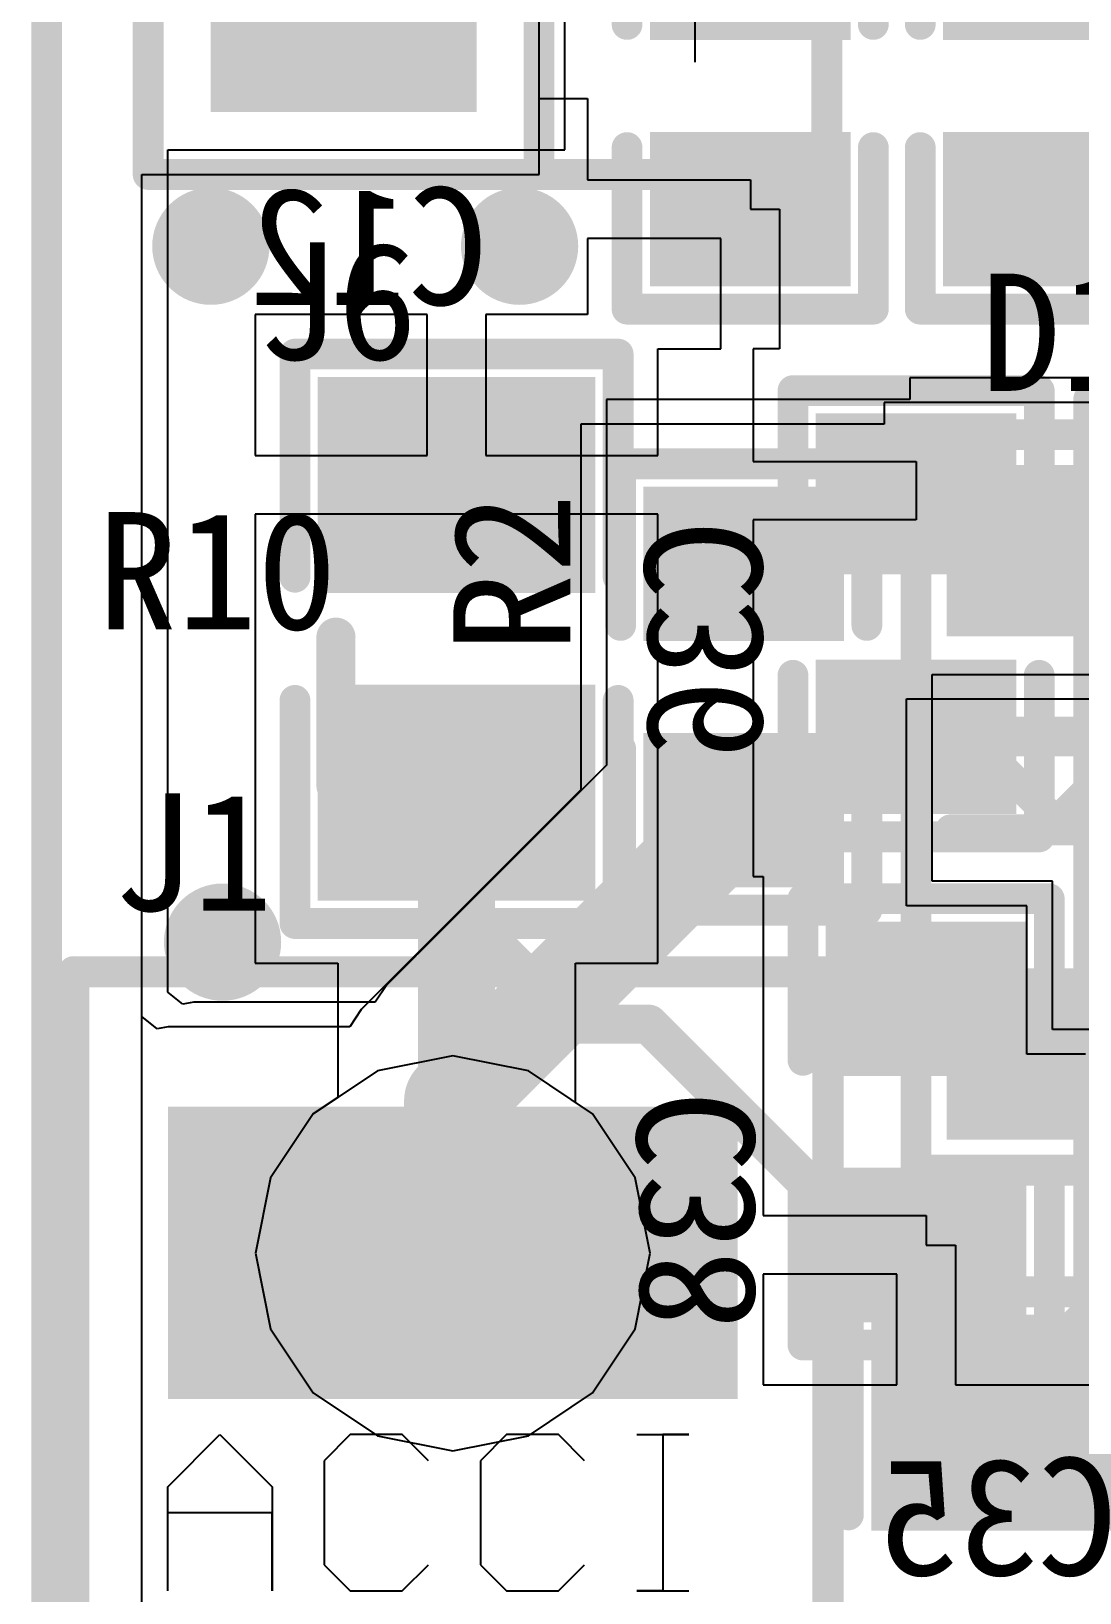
# Model space of a CAD drawing. Header units: millimetres. Extents: x 192 to 285.3, y 128.7 to 184.7.
# Drawn here: x 192 to 198.82, y 164.82 to 174.96 of the extents above; entities that cross this region are included whole.
import ezdxf

# ---------------------------------------------------------------- set-up
doc = ezdxf.new("R2010")
doc.units = ezdxf.units.MM
for name, color, linetype in [('BottomLayer', 5, 'Continuous'), ('BottomOverlay', 54, 'Continuous'), ('BottomPaste', 16, 'Continuous'), ('BottomSolder', 6, 'Continuous'), ('ConnectLayer', 7, 'Continuous'), ('KeepOutLayer', 6, 'Continuous'), ('MidLayer1', 16, 'Continuous'), ('MidLayer2', 76, 'Continuous'), ('MultiLayer', 9, 'Continuous'), ('PadHoleLayer', 156, 'Continuous'), ('TopLayer', 1, 'Continuous'), ('TopOverlay', 2, 'Continuous'), ('TopPaste', 8, 'Continuous'), ('TopSolder', 216, 'Continuous'), ('ViaHoleLayer', 16, 'Continuous')]:
    doc.layers.add(name, color=color, linetype=linetype)

# ---------------------------------------------------------------- blocks, each defined once
blk = doc.blocks.new('SOD_123_29')
at = {"layer": 'TopLayer'}
for points in [[(-2.09, -0.61), (-1.18, -0.61), (-2.09, 0.61), (-1.18, 0.61)], [(1.18, -0.61), (2.09, -0.61), (1.18, 0.61), (2.09, 0.61)]]:
    blk.add_solid(points, dxfattribs=at)
at = {"layer": 'TopOverlay', "const_width": 0.2}
for points in [[(-2.39, 0.91), (2.39, 0.91)], [(-2.39, 0.91), (-2.39, -0.91)], [(2.39, 0.91), (2.39, -0.91)], [(-0.178, 0.686), (-0.178, -0.584)], [(0.457, 0.584), (-0.127, 0)], [(0.457, 0.584), (0.457, -0.61)], [(-0.127, 0), (0.483, -0.61)], [(-2.39, -0.91), (2.39, -0.91)]]:
    blk.add_lwpolyline(points, dxfattribs=at)
at = {"layer": 'TopOverlay', "const_width": 0.1}
for points in [[(-2.44, 0.91, 1), (-2.34, 0.91, 1)], [(-2.44, 0.91, 1), (-2.34, 0.91, 1)], [(2.34, 0.91, 1), (2.44, 0.91, 1)], [(2.34, 0.91, 1), (2.44, 0.91, 1)], [(-0.228, 0.686, 1), (-0.128, 0.686, 1)], [(0.407, 0.584, 1), (0.507, 0.584, 1)], [(0.407, 0.584, 1), (0.507, 0.584, 1)], [(-0.177, 0, 1), (-0.077, 0, 1)], [(-0.177, 0, 1), (-0.077, 0, 1)], [(-0.228, -0.584, 1), (-0.128, -0.584, 1)], [(0.407, -0.61, 1), (0.507, -0.61, 1)], [(0.433, -0.61, 1), (0.533, -0.61, 1)], [(-2.44, -0.91, 1), (-2.34, -0.91, 1)], [(-2.44, -0.91, 1), (-2.34, -0.91, 1)], [(2.34, -0.91, 1), (2.44, -0.91, 1)], [(2.34, -0.91, 1), (2.44, -0.91, 1)]]:
    blk.add_lwpolyline(points, format="xyb", close=True, dxfattribs=at)
at = {"layer": 'TopPaste'}
for points in [[(-2.09, -0.61), (-1.18, -0.61), (-2.09, 0.61), (-1.18, 0.61)], [(1.18, -0.61), (2.09, -0.61), (1.18, 0.61), (2.09, 0.61)]]:
    blk.add_solid(points, dxfattribs=at)
at = {"layer": 'TopSolder'}
for points in [[(-2.192, -0.712), (-1.078, -0.712), (-2.192, 0.712), (-1.078, 0.712)], [(1.078, -0.712), (2.192, -0.712), (1.078, 0.712), (2.192, 0.712)]]:
    blk.add_solid(points, dxfattribs=at)
blk = doc.blocks.new('0805_49')
at = {"layer": 'TopLayer'}
for points in [[(-1.6, -0.8), (-0.4, -0.8), (-1.6, 0.8), (-0.4, 0.8)], [(0.4, -0.8), (1.6, -0.8), (0.4, 0.8), (1.6, 0.8)]]:
    blk.add_solid(points, dxfattribs=at)
at = {"layer": 'TopOverlay', "const_width": 0.2}
for points in [[(-1.85, 1.05), (-1.85, -1.05)], [(-1.85, 1.05), (-0.4, 1.05)], [(0.4, 1.05), (1.85, 1.05)], [(1.85, 1.05), (1.85, -1.05)], [(-1.85, -1.05), (-0.4, -1.05)], [(0.4, -1.05), (1.85, -1.05)]]:
    blk.add_lwpolyline(points, dxfattribs=at)
at = {"layer": 'TopOverlay', "const_width": 0.1}
for points in [[(-1.9, 1.05, 1), (-1.8, 1.05, 1)], [(-1.9, 1.05, 1), (-1.8, 1.05, 1)], [(-0.45, 1.05, 1), (-0.35, 1.05, 1)], [(0.35, 1.05, 1), (0.45, 1.05, 1)], [(1.8, 1.05, 1), (1.9, 1.05, 1)], [(1.8, 1.05, 1), (1.9, 1.05, 1)], [(-1.9, -1.05, 1), (-1.8, -1.05, 1)], [(-1.9, -1.05, 1), (-1.8, -1.05, 1)], [(-0.45, -1.05, 1), (-0.35, -1.05, 1)], [(0.35, -1.05, 1), (0.45, -1.05, 1)], [(1.8, -1.05, 1), (1.9, -1.05, 1)], [(1.8, -1.05, 1), (1.9, -1.05, 1)]]:
    blk.add_lwpolyline(points, format="xyb", close=True, dxfattribs=at)
at = {"layer": 'TopPaste'}
for points in [[(-1.6, -0.8), (-0.4, -0.8), (-1.6, 0.8), (-0.4, 0.8)], [(0.4, -0.8), (1.6, -0.8), (0.4, 0.8), (1.6, 0.8)]]:
    blk.add_solid(points, dxfattribs=at)
at = {"layer": 'TopSolder'}
for points in [[(-1.702, -0.902), (-0.298, -0.902), (-1.702, 0.902), (-0.298, 0.902)], [(0.298, -0.902), (1.702, -0.902), (0.298, 0.902), (1.702, 0.902)]]:
    blk.add_solid(points, dxfattribs=at)
blk = doc.blocks.new('0805_B_77')
at = {"layer": 'BottomLayer'}
for points in [[(-1.6, -0.8), (-0.4, -0.8), (-1.6, 0.8), (-0.4, 0.8)], [(0.4, -0.8), (1.6, -0.8), (0.4, 0.8), (1.6, 0.8)]]:
    blk.add_solid(points, dxfattribs=at)
at = {"layer": 'BottomOverlay', "const_width": 0.2}
for points in [[(-1.85, 1.05), (-1.85, -1.05)], [(-1.85, 1.05), (-0.4, 1.05)], [(0.4, 1.05), (1.85, 1.05)], [(1.85, 1.05), (1.85, -1.05)], [(-1.85, -1.05), (-0.4, -1.05)], [(0.4, -1.05), (1.85, -1.05)]]:
    blk.add_lwpolyline(points, dxfattribs=at)
at = {"layer": 'BottomOverlay', "const_width": 0.1}
for points in [[(-1.9, 1.05, 1), (-1.8, 1.05, 1)], [(-1.9, 1.05, 1), (-1.8, 1.05, 1)], [(-0.45, 1.05, 1), (-0.35, 1.05, 1)], [(0.35, 1.05, 1), (0.45, 1.05, 1)], [(1.8, 1.05, 1), (1.9, 1.05, 1)], [(1.8, 1.05, 1), (1.9, 1.05, 1)], [(-1.9, -1.05, 1), (-1.8, -1.05, 1)], [(-1.9, -1.05, 1), (-1.8, -1.05, 1)], [(-0.45, -1.05, 1), (-0.35, -1.05, 1)], [(0.35, -1.05, 1), (0.45, -1.05, 1)], [(1.8, -1.05, 1), (1.9, -1.05, 1)], [(1.8, -1.05, 1), (1.9, -1.05, 1)]]:
    blk.add_lwpolyline(points, format="xyb", close=True, dxfattribs=at)
at = {"layer": 'BottomPaste'}
for points in [[(-1.6, -0.8), (-0.4, -0.8), (-1.6, 0.8), (-0.4, 0.8)], [(0.4, -0.8), (1.6, -0.8), (0.4, 0.8), (1.6, 0.8)]]:
    blk.add_solid(points, dxfattribs=at)
at = {"layer": 'BottomSolder'}
for points in [[(-1.702, -0.902), (-0.298, -0.902), (-1.702, 0.902), (-0.298, 0.902)], [(0.298, -0.902), (1.702, -0.902), (0.298, 0.902), (1.702, 0.902)]]:
    blk.add_solid(points, dxfattribs=at)
blk = doc.blocks.new('0603_B_88')
at = {"layer": 'BottomLayer'}
for points in [[(-1.2, -0.55), (-0.4, -0.55), (-1.2, 0.55), (-0.4, 0.55)], [(0.4, -0.55), (1.2, -0.55), (0.4, 0.55), (1.2, 0.55)]]:
    blk.add_solid(points, dxfattribs=at)
at = {"layer": 'BottomOverlay', "const_width": 0.2}
for points in [[(-0.4, 0.8), (-1.45, 0.8)], [(-1.45, -0.8), (-1.45, 0.8)], [(1.45, 0.8), (0.4, 0.8)], [(1.45, -0.8), (1.45, 0.8)], [(-0.4, -0.8), (-1.45, -0.8)], [(1.45, -0.8), (0.4, -0.8)]]:
    blk.add_lwpolyline(points, dxfattribs=at)
at = {"layer": 'BottomOverlay', "const_width": 0.1}
for points in [[(-1.5, 0.8, 1), (-1.4, 0.8, 1)], [(-1.5, 0.8, 1), (-1.4, 0.8, 1)], [(-0.45, 0.8, 1), (-0.35, 0.8, 1)], [(0.35, 0.8, 1), (0.45, 0.8, 1)], [(1.4, 0.8, 1), (1.5, 0.8, 1)], [(1.4, 0.8, 1), (1.5, 0.8, 1)], [(-1.5, -0.8, 1), (-1.4, -0.8, 1)], [(-1.5, -0.8, 1), (-1.4, -0.8, 1)], [(-0.45, -0.8, 1), (-0.35, -0.8, 1)], [(0.35, -0.8, 1), (0.45, -0.8, 1)], [(1.4, -0.8, 1), (1.5, -0.8, 1)], [(1.4, -0.8, 1), (1.5, -0.8, 1)]]:
    blk.add_lwpolyline(points, format="xyb", close=True, dxfattribs=at)
at = {"layer": 'BottomPaste'}
for points in [[(-1.2, -0.55), (-0.4, -0.55), (-1.2, 0.55), (-0.4, 0.55)], [(0.4, -0.55), (1.2, -0.55), (0.4, 0.55), (1.2, 0.55)]]:
    blk.add_solid(points, dxfattribs=at)
at = {"layer": 'BottomSolder'}
for points in [[(-1.302, -0.652), (-0.298, -0.652), (-1.302, 0.652), (-0.298, 0.652)], [(0.298, -0.652), (1.302, -0.652), (0.298, 0.652), (1.302, 0.652)]]:
    blk.add_solid(points, dxfattribs=at)
blk = doc.blocks.new('0603_B_91')
at = {"layer": 'BottomLayer'}
for points in [[(-1.2, -0.55), (-0.4, -0.55), (-1.2, 0.55), (-0.4, 0.55)], [(0.4, -0.55), (1.2, -0.55), (0.4, 0.55), (1.2, 0.55)]]:
    blk.add_solid(points, dxfattribs=at)
at = {"layer": 'BottomOverlay', "const_width": 0.2}
for points in [[(-0.4, 0.8), (-1.45, 0.8)], [(-1.45, -0.8), (-1.45, 0.8)], [(1.45, 0.8), (0.4, 0.8)], [(1.45, -0.8), (1.45, 0.8)], [(-0.4, -0.8), (-1.45, -0.8)], [(1.45, -0.8), (0.4, -0.8)]]:
    blk.add_lwpolyline(points, dxfattribs=at)
at = {"layer": 'BottomOverlay', "const_width": 0.1}
for points in [[(-1.5, 0.8, 1), (-1.4, 0.8, 1)], [(-1.5, 0.8, 1), (-1.4, 0.8, 1)], [(-0.45, 0.8, 1), (-0.35, 0.8, 1)], [(0.35, 0.8, 1), (0.45, 0.8, 1)], [(1.4, 0.8, 1), (1.5, 0.8, 1)], [(1.4, 0.8, 1), (1.5, 0.8, 1)], [(-1.5, -0.8, 1), (-1.4, -0.8, 1)], [(-1.5, -0.8, 1), (-1.4, -0.8, 1)], [(-0.45, -0.8, 1), (-0.35, -0.8, 1)], [(0.35, -0.8, 1), (0.45, -0.8, 1)], [(1.4, -0.8, 1), (1.5, -0.8, 1)], [(1.4, -0.8, 1), (1.5, -0.8, 1)]]:
    blk.add_lwpolyline(points, format="xyb", close=True, dxfattribs=at)
at = {"layer": 'BottomPaste'}
for points in [[(-1.2, -0.55), (-0.4, -0.55), (-1.2, 0.55), (-0.4, 0.55)], [(0.4, -0.55), (1.2, -0.55), (0.4, 0.55), (1.2, 0.55)]]:
    blk.add_solid(points, dxfattribs=at)
at = {"layer": 'BottomSolder'}
for points in [[(-1.302, -0.652), (-0.298, -0.652), (-1.302, 0.652), (-0.298, 0.652)], [(0.298, -0.652), (1.302, -0.652), (0.298, 0.652), (1.302, 0.652)]]:
    blk.add_solid(points, dxfattribs=at)
blk = doc.blocks.new('0603_B_93')
at = {"layer": 'BottomLayer'}
for points in [[(-1.2, -0.55), (-0.4, -0.55), (-1.2, 0.55), (-0.4, 0.55)], [(0.4, -0.55), (1.2, -0.55), (0.4, 0.55), (1.2, 0.55)]]:
    blk.add_solid(points, dxfattribs=at)
at = {"layer": 'BottomOverlay', "const_width": 0.2}
for points in [[(-1.45, 0.8), (-0.4, 0.8)], [(-1.45, 0.8), (-1.45, -0.8)], [(0.4, 0.8), (1.45, 0.8)], [(1.45, 0.8), (1.45, -0.8)], [(-1.45, -0.8), (-0.4, -0.8)], [(0.4, -0.8), (1.45, -0.8)]]:
    blk.add_lwpolyline(points, dxfattribs=at)
at = {"layer": 'BottomOverlay', "const_width": 0.1}
for points in [[(-1.5, 0.8, 1), (-1.4, 0.8, 1)], [(-1.5, 0.8, 1), (-1.4, 0.8, 1)], [(-0.45, 0.8, 1), (-0.35, 0.8, 1)], [(0.35, 0.8, 1), (0.45, 0.8, 1)], [(1.4, 0.8, 1), (1.5, 0.8, 1)], [(1.4, 0.8, 1), (1.5, 0.8, 1)], [(-1.5, -0.8, 1), (-1.4, -0.8, 1)], [(-1.5, -0.8, 1), (-1.4, -0.8, 1)], [(-0.45, -0.8, 1), (-0.35, -0.8, 1)], [(0.35, -0.8, 1), (0.45, -0.8, 1)], [(1.4, -0.8, 1), (1.5, -0.8, 1)], [(1.4, -0.8, 1), (1.5, -0.8, 1)]]:
    blk.add_lwpolyline(points, format="xyb", close=True, dxfattribs=at)
at = {"layer": 'BottomPaste'}
for points in [[(-1.2, -0.55), (-0.4, -0.55), (-1.2, 0.55), (-0.4, 0.55)], [(0.4, -0.55), (1.2, -0.55), (0.4, 0.55), (1.2, 0.55)]]:
    blk.add_solid(points, dxfattribs=at)
at = {"layer": 'BottomSolder'}
for points in [[(-1.302, -0.652), (-0.298, -0.652), (-1.302, 0.652), (-0.298, 0.652)], [(0.298, -0.652), (1.302, -0.652), (0.298, 0.652), (1.302, 0.652)]]:
    blk.add_solid(points, dxfattribs=at)
blk = doc.blocks.new('PH_4_2_54__94')
at = {"layer": 'BottomLayer'}
blk.add_solid([(-4.572, -0.762), (-3.048, -0.762), (-4.572, 0.762), (-3.048, 0.762)], dxfattribs=at)
at = {"layer": 'BottomSolder'}
blk.add_solid([(-4.674, -0.864), (-2.946, -0.864), (-4.674, 0.864), (-2.946, 0.864)], dxfattribs=at)
at = {"layer": 'MidLayer1'}
blk.add_solid([(-4.572, -0.762), (-3.048, -0.762), (-4.572, 0.762), (-3.048, 0.762)], dxfattribs=at)
at = {"layer": 'MidLayer2'}
blk.add_solid([(-4.572, -0.762), (-3.048, -0.762), (-4.572, 0.762), (-3.048, 0.762)], dxfattribs=at)
at = {"layer": 'MultiLayer'}
blk.add_solid([(-4.572, -0.762), (-3.048, -0.762), (-4.572, 0.762), (-3.048, 0.762)], dxfattribs=at)
at = {"layer": 'PadHoleLayer', "const_width": 0.5}
blk.add_lwpolyline([(-4.06, 0, 1), (-3.56, 0, 1)], format="xyb", close=True, dxfattribs=at)
at = {"layer": 'TopLayer'}
blk.add_solid([(-4.572, -0.762), (-3.048, -0.762), (-4.572, 0.762), (-3.048, 0.762)], dxfattribs=at)
at = {"layer": 'TopOverlay', "const_width": 0.2}
for points in [[(-5.08, 1.27), (5.08, 1.27)], [(-5.08, 1.27), (-5.08, -1.27)], [(-5.08, -1.27), (5.08, -1.27)]]:
    blk.add_lwpolyline(points, dxfattribs=at)
at = {"layer": 'TopOverlay', "const_width": 0.1}
for points in [[(-5.13, 1.27, 1), (-5.03, 1.27, 1)], [(-5.13, 1.27, 1), (-5.03, 1.27, 1)], [(-5.13, -1.27, 1), (-5.03, -1.27, 1)], [(-5.13, -1.27, 1), (-5.03, -1.27, 1)]]:
    blk.add_lwpolyline(points, format="xyb", close=True, dxfattribs=at)
at = {"layer": 'TopSolder'}
blk.add_solid([(-4.674, -0.864), (-2.946, -0.864), (-4.674, 0.864), (-2.946, 0.864)], dxfattribs=at)
blk = doc.blocks.new('0603_100')
at = {"layer": 'TopLayer'}
for points in [[(-1.2, -0.55), (-0.4, -0.55), (-1.2, 0.55), (-0.4, 0.55)], [(0.4, -0.55), (1.2, -0.55), (0.4, 0.55), (1.2, 0.55)]]:
    blk.add_solid(points, dxfattribs=at)
at = {"layer": 'TopOverlay', "const_width": 0.2}
for points in [[(-0.4, 0.8), (-1.45, 0.8)], [(-1.45, -0.8), (-1.45, 0.8)], [(1.45, 0.8), (0.4, 0.8)], [(1.45, -0.8), (1.45, 0.8)], [(-0.4, -0.8), (-1.45, -0.8)], [(1.45, -0.8), (0.4, -0.8)]]:
    blk.add_lwpolyline(points, dxfattribs=at)
at = {"layer": 'TopOverlay', "const_width": 0.1}
for points in [[(-1.5, 0.8, 1), (-1.4, 0.8, 1)], [(-1.5, 0.8, 1), (-1.4, 0.8, 1)], [(-0.45, 0.8, 1), (-0.35, 0.8, 1)], [(0.35, 0.8, 1), (0.45, 0.8, 1)], [(1.4, 0.8, 1), (1.5, 0.8, 1)], [(1.4, 0.8, 1), (1.5, 0.8, 1)], [(-1.5, -0.8, 1), (-1.4, -0.8, 1)], [(-1.5, -0.8, 1), (-1.4, -0.8, 1)], [(-0.45, -0.8, 1), (-0.35, -0.8, 1)], [(0.35, -0.8, 1), (0.45, -0.8, 1)], [(1.4, -0.8, 1), (1.5, -0.8, 1)], [(1.4, -0.8, 1), (1.5, -0.8, 1)]]:
    blk.add_lwpolyline(points, format="xyb", close=True, dxfattribs=at)
at = {"layer": 'TopPaste'}
for points in [[(-1.2, -0.55), (-0.4, -0.55), (-1.2, 0.55), (-0.4, 0.55)], [(0.4, -0.55), (1.2, -0.55), (0.4, 0.55), (1.2, 0.55)]]:
    blk.add_solid(points, dxfattribs=at)
at = {"layer": 'TopSolder'}
for points in [[(-1.302, -0.652), (-0.298, -0.652), (-1.302, 0.652), (-0.298, 0.652)], [(0.298, -0.652), (1.302, -0.652), (0.298, 0.652), (1.302, 0.652)]]:
    blk.add_solid(points, dxfattribs=at)
blk = doc.blocks.new('0603_B_116')
at = {"layer": 'BottomLayer'}
for points in [[(-1.2, -0.55), (-0.4, -0.55), (-1.2, 0.55), (-0.4, 0.55)], [(0.4, -0.55), (1.2, -0.55), (0.4, 0.55), (1.2, 0.55)]]:
    blk.add_solid(points, dxfattribs=at)
at = {"layer": 'BottomOverlay', "const_width": 0.2}
for points in [[(-0.4, 0.8), (-1.45, 0.8)], [(-1.45, -0.8), (-1.45, 0.8)], [(1.45, 0.8), (0.4, 0.8)], [(1.45, -0.8), (1.45, 0.8)], [(-0.4, -0.8), (-1.45, -0.8)], [(1.45, -0.8), (0.4, -0.8)]]:
    blk.add_lwpolyline(points, dxfattribs=at)
at = {"layer": 'BottomOverlay', "const_width": 0.1}
for points in [[(-1.5, 0.8, 1), (-1.4, 0.8, 1)], [(-1.5, 0.8, 1), (-1.4, 0.8, 1)], [(-0.45, 0.8, 1), (-0.35, 0.8, 1)], [(0.35, 0.8, 1), (0.45, 0.8, 1)], [(1.4, 0.8, 1), (1.5, 0.8, 1)], [(1.4, 0.8, 1), (1.5, 0.8, 1)], [(-1.5, -0.8, 1), (-1.4, -0.8, 1)], [(-1.5, -0.8, 1), (-1.4, -0.8, 1)], [(-0.45, -0.8, 1), (-0.35, -0.8, 1)], [(0.35, -0.8, 1), (0.45, -0.8, 1)], [(1.4, -0.8, 1), (1.5, -0.8, 1)], [(1.4, -0.8, 1), (1.5, -0.8, 1)]]:
    blk.add_lwpolyline(points, format="xyb", close=True, dxfattribs=at)
at = {"layer": 'BottomPaste'}
for points in [[(-1.2, -0.55), (-0.4, -0.55), (-1.2, 0.55), (-0.4, 0.55)], [(0.4, -0.55), (1.2, -0.55), (0.4, 0.55), (1.2, 0.55)]]:
    blk.add_solid(points, dxfattribs=at)
at = {"layer": 'BottomSolder'}
for points in [[(-1.302, -0.652), (-0.298, -0.652), (-1.302, 0.652), (-0.298, 0.652)], [(0.298, -0.652), (1.302, -0.652), (0.298, 0.652), (1.302, 0.652)]]:
    blk.add_solid(points, dxfattribs=at)
blk = doc.blocks.new('XTAL_5032_2_B_122')
at = {"layer": 'BottomLayer'}
for points in [[(-2.7, -1.2), (-1, -1.2), (-2.7, 1.2), (-1, 1.2)], [(1, -1.2), (2.7, -1.2), (1, 1.2), (2.7, 1.2)]]:
    blk.add_solid(points, dxfattribs=at)
at = {"layer": 'BottomOverlay', "const_width": 0.2}
for points in [[(-2.92, 1.61), (2.92, 1.61)], [(-2.92, 1.61), (-2.92, -1.59)], [(2.92, 1.61), (2.92, -1.59)], [(-0.58, 0.91), (-0.58, -0.81)], [(0.61, 0.91), (0.61, -0.81)], [(-0.23, 0.62), (0.27, 0.62)], [(-0.23, 0.62), (-0.23, -0.5)], [(0.27, 0.62), (0.27, -0.5)], [(-0.74, 0.07), (-0.62, 0.07)], [(0.66, 0.07), (0.75, 0.07)], [(-0.23, -0.5), (0.27, -0.5)], [(-2.92, -1.59), (2.92, -1.59)]]:
    blk.add_lwpolyline(points, dxfattribs=at)
at = {"layer": 'BottomOverlay', "const_width": 0.1}
for points in [[(-2.97, 1.61, 1), (-2.87, 1.61, 1)], [(-2.97, 1.61, 1), (-2.87, 1.61, 1)], [(2.87, 1.61, 1), (2.97, 1.61, 1)], [(2.87, 1.61, 1), (2.97, 1.61, 1)], [(-0.63, 0.91, 1), (-0.53, 0.91, 1)], [(0.56, 0.91, 1), (0.66, 0.91, 1)], [(-0.28, 0.62, 1), (-0.18, 0.62, 1)], [(-0.28, 0.62, 1), (-0.18, 0.62, 1)], [(0.22, 0.62, 1), (0.32, 0.62, 1)], [(0.22, 0.62, 1), (0.32, 0.62, 1)], [(-0.79, 0.07, 1), (-0.69, 0.07, 1)], [(-0.67, 0.07, 1), (-0.57, 0.07, 1)], [(0.61, 0.07, 1), (0.71, 0.07, 1)], [(0.7, 0.07, 1), (0.8, 0.07, 1)], [(-0.28, -0.5, 1), (-0.18, -0.5, 1)], [(-0.28, -0.5, 1), (-0.18, -0.5, 1)], [(0.22, -0.5, 1), (0.32, -0.5, 1)], [(0.22, -0.5, 1), (0.32, -0.5, 1)], [(-0.63, -0.81, 1), (-0.53, -0.81, 1)], [(0.56, -0.81, 1), (0.66, -0.81, 1)], [(-2.97, -1.59, 1), (-2.87, -1.59, 1)], [(-2.97, -1.59, 1), (-2.87, -1.59, 1)], [(2.87, -1.59, 1), (2.97, -1.59, 1)], [(2.87, -1.59, 1), (2.97, -1.59, 1)]]:
    blk.add_lwpolyline(points, format="xyb", close=True, dxfattribs=at)
at = {"layer": 'BottomPaste'}
for points in [[(-2.7, -1.2), (-1, -1.2), (-2.7, 1.2), (-1, 1.2)], [(1, -1.2), (2.7, -1.2), (1, 1.2), (2.7, 1.2)]]:
    blk.add_solid(points, dxfattribs=at)
at = {"layer": 'BottomSolder'}
for points in [[(-2.802, -1.302), (-0.898, -1.302), (-2.802, 1.302), (-0.898, 1.302)], [(0.898, -1.302), (2.802, -1.302), (0.898, 1.302), (2.802, 1.302)]]:
    blk.add_solid(points, dxfattribs=at)
blk = doc.blocks.new('CON6_149')
at = {"layer": 'BottomLayer', "const_width": 0.75}
blk.add_lwpolyline([(8.375, 0, 1), (9.125, 0, 1)], format="xyb", close=True, dxfattribs=at)
at = {"layer": 'BottomSolder', "const_width": 0.852}
blk.add_lwpolyline([(8.324, 0, 1), (9.176, 0, 1)], format="xyb", close=True, dxfattribs=at)
at = {"layer": 'MidLayer1', "const_width": 0.75}
blk.add_lwpolyline([(8.375, 0, 1), (9.125, 0, 1)], format="xyb", close=True, dxfattribs=at)
at = {"layer": 'MidLayer2', "const_width": 0.75}
blk.add_lwpolyline([(8.375, 0, 1), (9.125, 0, 1)], format="xyb", close=True, dxfattribs=at)
at = {"layer": 'MultiLayer', "const_width": 0.75}
blk.add_lwpolyline([(8.375, 0, 1), (9.125, 0, 1)], format="xyb", close=True, dxfattribs=at)
at = {"layer": 'PadHoleLayer', "const_width": 0.635}
blk.add_lwpolyline([(8.433, 0, 1), (9.068, 0, 1)], format="xyb", close=True, dxfattribs=at)
at = {"layer": 'TopLayer', "const_width": 0.75}
blk.add_lwpolyline([(8.375, 0, 1), (9.125, 0, 1)], format="xyb", close=True, dxfattribs=at)
at = {"layer": 'TopLayer'}
blk.add_solid([(7.804, -1.85), (9.704, -1.85), (7.804, 1.85), (9.704, 1.85)], dxfattribs=at)
at = {"layer": 'TopOverlay', "const_width": 0.203}
for points in [[(-10.655, 2.464), (10.579, 2.464)], [(10.579, 2.464), (10.579, -2.438)], [(-10.655, -2.438), (10.579, -2.438)]]:
    blk.add_lwpolyline(points, dxfattribs=at)
at = {"layer": 'TopOverlay', "const_width": 0.102}
for points in [[(10.529, 2.464, 1), (10.63, 2.464, 1)], [(10.529, 2.464, 1), (10.63, 2.464, 1)], [(10.529, -2.438, 1), (10.63, -2.438, 1)], [(10.529, -2.438, 1), (10.63, -2.438, 1)]]:
    blk.add_lwpolyline(points, format="xyb", close=True, dxfattribs=at)
at = {"layer": 'TopPaste'}
blk.add_solid([(7.804, -1.85), (9.704, -1.85), (7.804, 1.85), (9.704, 1.85)], dxfattribs=at)
at = {"layer": 'TopSolder', "const_width": 0.852}
blk.add_lwpolyline([(8.324, 0, 1), (9.176, 0, 1)], format="xyb", close=True, dxfattribs=at)
at = {"layer": 'TopSolder'}
blk.add_solid([(7.804, -1.85), (9.704, -1.85), (7.804, 1.85), (9.704, 1.85)], dxfattribs=at)

msp = doc.modelspace()

# ---------------------------------------------------------------- linework, layer by layer
at = {"layer": 'BottomLayer'}
for p, q in [((195.303, 174.033), (195.303, 174.526)), ((195.303, 174.526), (195.617, 174.526)), ((195.617, 174.526), (195.617, 174.5)), ((195.617, 174.5), (195.617, 173.998)), ((192.723, 139.747), (192.723, 174.033)), ((192.723, 174.033), (192.763, 174.033)), ((192.763, 174.033), (192.763, 174.033)), ((192.763, 174.033), (195.303, 174.033)), ((195.617, 173.998), (196.676, 173.998)), ((196.676, 173.998), (196.676, 173.808)), ((196.676, 173.808), (196.866, 173.808)), ((196.866, 173.808), (196.866, 172.9)), ((196.485, 173.617), (195.617, 173.617)), ((195.617, 173.617), (195.617, 173.124)), ((196.485, 172.9), (196.485, 173.617)), ((194.577, 173.124), (193.459, 173.124)), ((193.459, 173.124), (193.459, 172.207)), ((194.577, 172.207), (194.577, 173.124)), ((195.617, 173.124), (194.958, 173.124)), ((194.958, 173.124), (194.958, 172.207)), ((196.075, 172.207), (196.075, 172.9)), ((196.075, 172.9), (196.485, 172.9)), ((196.866, 172.9), (196.695, 172.9)), ((196.695, 172.9), (196.695, 172.887)), ((196.695, 172.887), (196.695, 172.887)), ((196.695, 172.887), (196.695, 172.169)), ((193.459, 172.207), (194.577, 172.207)), ((194.958, 172.207), (196.075, 172.207)), ((196.695, 172.169), (197.754, 172.169)), ((197.754, 172.169), (197.754, 171.788)), ((196.075, 171.826), (193.459, 171.826)), ((193.459, 171.826), (193.459, 170.908)), ((196.075, 170.908), (196.075, 171.826)), ((197.754, 171.788), (196.695, 171.788)), ((196.695, 171.788), (196.695, 171.071)), ((196.695, 171.071), (196.695, 169.471)), ((193.459, 170.908), (193.459, 168.908)), ((196.075, 168.908), (196.075, 170.908)), ((196.695, 169.471), (196.76, 169.471)), ((196.76, 169.471), (196.76, 167.769)), ((193.459, 168.908), (193.995, 168.908)), ((193.995, 168.908), (193.995, 168.036)), ((195.54, 168.004), (195.54, 168.908)), ((195.54, 168.908), (196.075, 168.908)), ((193.995, 168.036), (193.836, 167.93)), ((193.836, 167.93), (193.558, 167.514)), ((195.65, 167.93), (195.54, 168.004)), ((195.928, 167.514), (195.65, 167.93)), ((196.76, 167.769), (196.76, 167.268)), ((193.558, 167.514), (193.461, 167.023)), ((196.026, 167.023), (195.928, 167.514)), ((196.76, 167.268), (197.819, 167.268)), ((197.819, 167.268), (197.819, 167.077)), ((193.461, 167.023), (193.558, 166.532)), ((195.928, 166.532), (196.026, 167.023)), ((197.819, 167.077), (198.009, 167.077)), ((198.009, 167.077), (198.009, 166.169)), ((197.628, 166.887), (196.76, 166.887)), ((196.76, 166.887), (196.76, 166.169)), ((197.628, 166.169), (197.628, 166.887)), ((193.558, 166.532), (193.836, 166.116)), ((195.65, 166.116), (195.928, 166.532)), ((193.836, 166.116), (194.253, 165.838)), ((195.234, 165.838), (195.65, 166.116)), ((196.76, 166.169), (197.628, 166.169)), ((198.009, 166.169), (198.876, 166.169)), ((194.253, 165.838), (194.743, 165.74)), ((194.743, 165.74), (195.234, 165.838))]:
    msp.add_line(p, q, dxfattribs=at)
for points, const_width in [([(198.618, 173.846), (199.723, 173.846)], 0.381), ([(197.753, 170.379), (199.558, 170.379)], 0.254), ([(194.767, 167.047), (194.767, 170.016)], 0.5), ([(197.818, 168.677), (199.613, 168.677)], 0.254)]:
    msp.add_lwpolyline(points, dxfattribs=dict(at, const_width=const_width))
for points, const_width in [([(198.523, 173.846, 1), (198.714, 173.846, 1)], 0.191), ([(192.98, 173.567, 1), (193.361, 173.567, 1)], 0.381), ([(194.986, 173.567, 1), (195.367, 173.567, 1)], 0.381), ([(197.69, 170.379, 1), (197.817, 170.379, 1)], 0.127), ([(194.642, 170.016, 1), (194.892, 170.016, 1)], 0.25), ([(193.056, 169.045, 1), (193.437, 169.045, 1)], 0.381), ([(197.755, 168.677, 1), (197.882, 168.677, 1)], 0.127), ([(194.642, 167.047, 1), (194.892, 167.047, 1)], 0.25)]:
    msp.add_lwpolyline(points, format="xyb", close=True, dxfattribs=dict(at, const_width=const_width))
at = {"layer": 'ConnectLayer'}
for p, q in [((195.47, 174.193), (195.47, 176.733)), ((195.303, 174.033), (195.303, 176.573)), ((195.303, 174.033), (195.303, 174.526)), ((195.303, 174.526), (195.617, 174.526)), ((195.617, 174.526), (195.617, 174.5)), ((195.617, 174.5), (195.617, 173.998)), ((192.89, 168.721), (192.89, 174.193)), ((192.89, 174.193), (192.93, 174.193)), ((192.93, 174.193), (192.93, 174.193)), ((192.93, 174.193), (195.47, 174.193)), ((192.723, 139.747), (192.723, 174.033)), ((192.723, 174.033), (192.763, 174.033)), ((192.723, 139.747), (192.723, 174.033)), ((192.723, 174.033), (192.763, 174.033)), ((192.763, 174.033), (192.763, 174.033)), ((192.763, 174.033), (195.303, 174.033)), ((192.763, 174.033), (192.763, 174.033)), ((192.763, 174.033), (195.303, 174.033)), ((195.617, 173.998), (196.676, 173.998)), ((196.676, 173.998), (196.676, 173.808)), ((196.676, 173.808), (196.866, 173.808)), ((196.866, 173.808), (196.866, 172.9)), ((196.485, 173.617), (195.617, 173.617)), ((195.617, 173.617), (195.617, 173.124)), ((196.485, 172.9), (196.485, 173.617)), ((194.577, 173.124), (193.459, 173.124)), ((193.459, 173.124), (193.459, 172.207)), ((194.577, 172.207), (194.577, 173.124)), ((195.617, 173.124), (194.958, 173.124)), ((194.958, 173.124), (194.958, 172.207)), ((196.075, 172.207), (196.075, 172.9)), ((196.075, 172.9), (196.485, 172.9)), ((196.866, 172.9), (196.695, 172.9)), ((196.695, 172.9), (196.695, 172.887)), ((196.695, 172.887), (196.695, 172.887)), ((196.695, 172.887), (196.695, 172.169)), ((199.948, 172.711), (197.712, 172.711)), ((197.712, 172.711), (197.712, 172.571)), ((197.712, 172.571), (195.742, 172.571)), ((195.742, 172.571), (195.742, 170.755)), ((193.459, 172.207), (194.577, 172.207)), ((194.958, 172.207), (196.075, 172.207)), ((196.695, 172.169), (197.754, 172.169)), ((197.754, 172.169), (197.754, 171.788)), ((196.075, 171.826), (193.459, 171.826)), ((193.459, 171.826), (193.459, 170.908)), ((196.075, 170.908), (196.075, 171.826)), ((197.754, 171.788), (196.695, 171.788)), ((196.695, 171.788), (196.695, 171.071)), ((196.695, 171.071), (196.695, 169.471)), ((193.459, 170.908), (193.459, 168.908)), ((196.075, 168.908), (196.075, 170.908)), ((197.858, 170.755), (197.858, 170.785)), ((197.858, 170.785), (199.622, 170.785)), ((195.742, 170.755), (195.742, 170.195)), ((197.858, 169.441), (197.858, 170.755)), ((195.742, 170.195), (194.315, 168.768)), ((196.695, 169.471), (196.76, 169.471)), ((196.76, 169.471), (196.76, 167.769)), ((198.639, 169.441), (197.858, 169.441)), ((198.639, 168.478), (198.639, 169.441)), ((193.459, 168.908), (193.995, 168.908)), ((193.995, 168.908), (193.995, 168.036)), ((195.54, 168.004), (195.54, 168.908)), ((195.54, 168.908), (196.075, 168.908)), ((194.315, 168.768), (194.239, 168.655)), ((192.988, 168.641), (192.89, 168.721)), ((193.06, 168.655), (192.988, 168.641)), ((194.239, 168.655), (193.06, 168.655)), ((199.02, 168.478), (198.639, 168.478)), ((194.743, 168.306), (194.253, 168.208)), ((195.234, 168.208), (194.743, 168.306)), ((194.253, 168.208), (193.836, 167.93)), ((195.65, 167.93), (195.234, 168.208)), ((193.995, 168.036), (193.836, 167.93)), ((193.836, 167.93), (193.558, 167.514)), ((193.836, 167.93), (193.558, 167.514)), ((195.65, 167.93), (195.54, 168.004)), ((195.928, 167.514), (195.65, 167.93)), ((195.928, 167.514), (195.65, 167.93)), ((196.76, 167.769), (196.76, 167.268)), ((193.558, 167.514), (193.461, 167.023)), ((193.558, 167.514), (193.461, 167.023)), ((196.026, 167.023), (195.928, 167.514)), ((196.026, 167.023), (195.928, 167.514)), ((196.76, 167.268), (197.819, 167.268)), ((197.819, 167.268), (197.819, 167.077)), ((193.461, 167.023), (193.558, 166.532)), ((193.461, 167.023), (193.558, 166.532)), ((195.928, 166.532), (196.026, 167.023)), ((195.928, 166.532), (196.026, 167.023)), ((197.819, 167.077), (198.009, 167.077)), ((198.009, 167.077), (198.009, 166.169)), ((197.628, 166.887), (196.76, 166.887)), ((196.76, 166.887), (196.76, 166.169)), ((197.628, 166.169), (197.628, 166.887)), ((193.558, 166.532), (193.836, 166.116)), ((193.558, 166.532), (193.836, 166.116)), ((195.65, 166.116), (195.928, 166.532)), ((195.65, 166.116), (195.928, 166.532)), ((193.836, 166.116), (194.253, 165.838)), ((193.836, 166.116), (194.253, 165.838)), ((195.234, 165.838), (195.65, 166.116)), ((195.234, 165.838), (195.65, 166.116)), ((196.76, 166.169), (197.628, 166.169)), ((198.009, 166.169), (198.876, 166.169)), ((194.253, 165.838), (194.743, 165.74)), ((194.253, 165.838), (194.743, 165.74)), ((194.743, 165.74), (195.234, 165.838)), ((194.743, 165.74), (195.234, 165.838))]:
    msp.add_line(p, q, dxfattribs=at)
at = {"layer": 'KeepOutLayer', "const_width": 0.2}
msp.add_lwpolyline([(192.103, 136.103), (192.103, 183.103)], dxfattribs=at)
at = {"layer": 'MidLayer1'}
for p, q in [((195.303, 174.033), (195.303, 176.573)), ((192.723, 139.747), (192.723, 174.033)), ((192.723, 174.033), (192.763, 174.033)), ((192.763, 174.033), (192.763, 174.033)), ((192.763, 174.033), (195.303, 174.033)), ((194.743, 168.306), (194.253, 168.208)), ((195.234, 168.208), (194.743, 168.306)), ((194.253, 168.208), (193.836, 167.93)), ((195.65, 167.93), (195.234, 168.208)), ((193.836, 167.93), (193.558, 167.514)), ((195.928, 167.514), (195.65, 167.93)), ((193.558, 167.514), (193.461, 167.023)), ((196.026, 167.023), (195.928, 167.514)), ((193.461, 167.023), (193.558, 166.532)), ((195.928, 166.532), (196.026, 167.023)), ((193.558, 166.532), (193.836, 166.116)), ((195.65, 166.116), (195.928, 166.532)), ((193.836, 166.116), (194.253, 165.838)), ((195.234, 165.838), (195.65, 166.116)), ((194.253, 165.838), (194.743, 165.74)), ((194.743, 165.74), (195.234, 165.838))]:
    msp.add_line(p, q, dxfattribs=at)
at = {"layer": 'MidLayer1', "const_width": 0.381}
for points in [[(192.98, 173.567, 1), (193.361, 173.567, 1)], [(194.986, 173.567, 1), (195.367, 173.567, 1)], [(193.056, 169.045, 1), (193.437, 169.045, 1)]]:
    msp.add_lwpolyline(points, format="xyb", close=True, dxfattribs=at)
at = {"layer": 'MidLayer2'}
for p, q in [((195.303, 174.033), (195.303, 176.573)), ((192.723, 139.747), (192.723, 174.033)), ((192.723, 174.033), (192.763, 174.033)), ((192.763, 174.033), (192.763, 174.033)), ((192.763, 174.033), (195.303, 174.033)), ((194.743, 168.306), (194.253, 168.208)), ((195.234, 168.208), (194.743, 168.306)), ((194.253, 168.208), (193.836, 167.93)), ((195.65, 167.93), (195.234, 168.208)), ((193.836, 167.93), (193.558, 167.514)), ((195.928, 167.514), (195.65, 167.93)), ((193.558, 167.514), (193.461, 167.023)), ((196.026, 167.023), (195.928, 167.514)), ((193.461, 167.023), (193.558, 166.532)), ((195.928, 166.532), (196.026, 167.023)), ((193.558, 166.532), (193.836, 166.116)), ((195.65, 166.116), (195.928, 166.532)), ((193.836, 166.116), (194.253, 165.838)), ((195.234, 165.838), (195.65, 166.116)), ((194.253, 165.838), (194.743, 165.74)), ((194.743, 165.74), (195.234, 165.838))]:
    msp.add_line(p, q, dxfattribs=at)
at = {"layer": 'MidLayer2', "const_width": 0.381}
for points in [[(192.98, 173.567, 1), (193.361, 173.567, 1)], [(194.986, 173.567, 1), (195.367, 173.567, 1)], [(193.056, 169.045, 1), (193.437, 169.045, 1)]]:
    msp.add_lwpolyline(points, format="xyb", close=True, dxfattribs=at)
at = {"layer": 'MultiLayer', "const_width": 0.381}
for points in [[(192.98, 173.567, 1), (193.361, 173.567, 1)], [(194.986, 173.567, 1), (195.367, 173.567, 1)], [(193.056, 169.045, 1), (193.437, 169.045, 1)]]:
    msp.add_lwpolyline(points, format="xyb", close=True, dxfattribs=at)
at = {"layer": 'TopLayer'}
for p, q in [((195.303, 174.033), (195.303, 176.573)), ((192.723, 168.561), (192.723, 174.033)), ((192.723, 174.033), (192.763, 174.033)), ((192.763, 174.033), (192.763, 174.033)), ((192.763, 174.033), (195.303, 174.033)), ((199.781, 172.551), (197.545, 172.551)), ((197.545, 172.551), (197.545, 172.411)), ((197.545, 172.411), (195.575, 172.411)), ((195.575, 172.411), (195.575, 170.595)), ((195.575, 170.595), (195.575, 170.035)), ((197.691, 170.595), (197.691, 170.625)), ((197.691, 170.625), (199.456, 170.625)), ((197.691, 169.281), (197.691, 170.595)), ((195.575, 170.035), (194.148, 168.608)), ((198.473, 169.281), (197.691, 169.281)), ((198.473, 168.318), (198.473, 169.281)), ((192.821, 168.481), (192.723, 168.561)), ((194.148, 168.608), (194.073, 168.495)), ((192.893, 168.495), (192.821, 168.481)), ((194.073, 168.495), (192.893, 168.495)), ((198.854, 168.318), (198.473, 168.318))]:
    msp.add_line(p, q, dxfattribs=at)
for points, const_width in [([(192.98, 173.567, 1), (193.361, 173.567, 1)], 0.381), ([(194.986, 173.567, 1), (195.367, 173.567, 1)], 0.381), ([(196.642, 171.588, 1), (196.795, 171.588, 1)], 0.152), ([(198.587, 171.588, 1), (198.74, 171.588, 1)], 0.152), ([(198.587, 171.588, 1), (198.74, 171.588, 1)], 0.152), ([(196.475, 169.903, 1), (196.792, 169.903, 1)], 0.318), ([(193.056, 169.045, 1), (193.437, 169.045, 1)], 0.381), ([(198.588, 168.318, 1), (198.738, 168.318, 1)], 0.15), ([(194.585, 168.013, 1), (194.902, 168.013, 1)], 0.318), ([(194.585, 168.013, 1), (194.902, 168.013, 1)], 0.318), ([(194.585, 167.023, 1), (194.902, 167.023, 1)], 0.318), ([(198.236, 165.923, 1), (198.49, 165.923, 1)], 0.254)]:
    msp.add_lwpolyline(points, format="xyb", close=True, dxfattribs=dict(at, const_width=const_width))
for points, const_width in [([(196.718, 171.588), (198.663, 171.588)], 0.305), ([(198.663, 171.588), (200.171, 171.588)], 0.305), ([(194.743, 168.013), (196.633, 169.903)], 0.635), ([(198.663, 168.318), (199.893, 169.548)], 0.3), ([(194.743, 167.023), (194.743, 168.013)], 0.635), ([(198.363, 165.923), (199.763, 167.323)], 0.508)]:
    msp.add_lwpolyline(points, dxfattribs=dict(at, const_width=const_width))
at = {"layer": 'TopOverlay'}
for p, q in [((196.315, 175.963), (196.315, 174.763)), ((192.891, 165.506), (193.229, 165.845)), ((193.229, 165.845), (193.568, 165.506)), ((194.076, 165.845), (193.906, 165.675)), ((194.414, 165.845), (194.076, 165.845)), ((194.584, 165.675), (194.414, 165.845)), ((195.091, 165.845), (194.922, 165.675)), ((195.43, 165.845), (195.091, 165.845)), ((195.599, 165.675), (195.43, 165.845)), ((195.938, 165.845), (196.276, 165.845)), ((196.276, 165.845), (196.107, 165.845)), ((196.107, 165.845), (196.107, 164.829)), ((193.906, 165.675), (193.906, 164.998)), ((194.922, 165.675), (194.922, 164.998)), ((192.891, 164.829), (192.891, 165.506)), ((193.568, 165.506), (193.568, 164.829)), ((193.568, 165.337), (192.891, 165.337)), ((193.568, 164.829), (193.568, 165.337)), ((193.906, 164.998), (194.076, 164.829)), ((194.414, 164.829), (194.584, 164.998)), ((194.922, 164.998), (195.091, 164.829)), ((195.43, 164.829), (195.599, 164.998)), ((194.076, 164.829), (194.414, 164.829)), ((195.091, 164.829), (195.43, 164.829)), ((196.107, 164.829), (195.938, 164.829)), ((195.938, 164.829), (196.276, 164.829))]:
    msp.add_line(p, q, dxfattribs=at)
for points, const_width in [([(197.173, 174.033), (197.173, 184.193)], 0.2), ([(195.283, 174.033), (197.173, 174.033)], 0.2), ([(193.983, 170.061), (193.983, 171.027)], 0.254), ([(193.983, 170.061), (195.532, 168.512)], 0.254), ([(195.532, 168.512), (196.015, 168.512)], 0.254), ([(196.015, 168.512), (197.723, 166.804)], 0.254)]:
    msp.add_lwpolyline(points, dxfattribs=dict(at, const_width=const_width))
for points, const_width in [([(195.233, 174.033, 1), (195.333, 174.033, 1)], 0.1), ([(197.123, 174.033, 1), (197.223, 174.033, 1)], 0.1), ([(197.123, 174.033, 1), (197.223, 174.033, 1)], 0.1), ([(193.92, 171.027, 1), (194.047, 171.027, 1)], 0.127), ([(193.92, 170.061, 1), (194.047, 170.061, 1)], 0.127), ([(193.92, 170.061, 1), (194.047, 170.061, 1)], 0.127), ([(195.469, 168.512, 1), (195.596, 168.512, 1)], 0.127), ([(195.469, 168.512, 1), (195.596, 168.512, 1)], 0.127), ([(195.952, 168.512, 1), (196.079, 168.512, 1)], 0.127), ([(195.952, 168.512, 1), (196.079, 168.512, 1)], 0.127), ([(197.659, 166.804, 1), (197.786, 166.804, 1)], 0.127)]:
    msp.add_lwpolyline(points, format="xyb", close=True, dxfattribs=dict(at, const_width=const_width))
at = {"layer": 'ViaHoleLayer', "const_width": 0.191}
for points in [[(193.075, 173.567, 1), (193.265, 173.567, 1)], [(195.082, 173.567, 1), (195.272, 173.567, 1)], [(193.151, 169.045, 1), (193.342, 169.045, 1)]]:
    msp.add_lwpolyline(points, format="xyb", close=True, dxfattribs=at)

# ---------------------------------------------------------------- block references
for name, p, rotation in [('PH_4_2_54__94', (194.033, 179.113), 90), ('0603_B_88', (196.675, 174.608), 270), ('0603_B_116', (198.58, 174.608), 270), ('0805_B_77', (194.767, 171.016), 90), ('0603_B_91', (197.753, 171.179), 270), ('XTAL_5032_2_B_122', (200.485, 169.655), 90), ('SOD_123_29', (198.663, 169.953), 90), ('0603_100', (196.633, 170.703), 270), ('0603_B_93', (197.818, 167.877), 90), ('CON6_149', (194.743, 158.273), 90), ('0805_49', (198.363, 164.923), 90)]:
    msp.add_blockref(name, p, dxfattribs=dict(rotation=rotation))

# ---------------------------------------------------------------- texts
at = {"layer": 'BottomOverlay', "text_generation_flag": 2}
for s, p in [('C12', (194.974, 173.186)), ('C35', (199.063, 164.931))]:
    msp.add_text(s, height=0.762, dxfattribs=at).set_placement(p)
for s, p in [('C36', (196.752, 171.789)), ('C38', (196.701, 168.08))]:
    msp.add_text(s, height=0.762, rotation=90, dxfattribs=at).set_placement(p)
at = {"layer": 'TopOverlay'}
for s, p in [('J6', (193.475, 172.83)), ('D1', (198.174, 172.627)), ('R10', (192.434, 171.077)), ('J1', (192.535, 169.249))]:
    msp.add_text(s, height=0.762, dxfattribs=at).set_placement(p)
msp.add_text('R2', height=0.762, rotation=90, dxfattribs=at).set_placement((195.507, 170.925))

doc.saveas('drawing.dxf')
